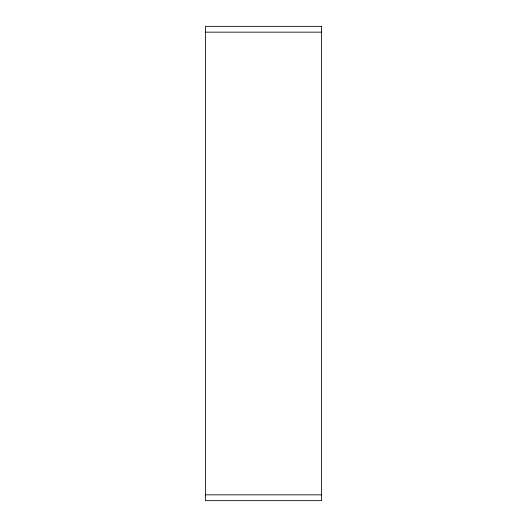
<?xml version="1.0" encoding="UTF-8"?>
<svg xmlns="http://www.w3.org/2000/svg" width="527" height="527" viewBox="0 0 527 527"><rect width="100%" height="100%" fill="white"/><g stroke="black" fill="none" stroke-linecap="round" stroke-linejoin="round"><path stroke-width="0.79" d="M205.425 32.16L321.575 32.16M205.425 494.84L321.575 494.84M321.575 26.35L205.425 26.35L205.425 500.65L321.575 500.65L321.575 26.35"/></g></svg>
